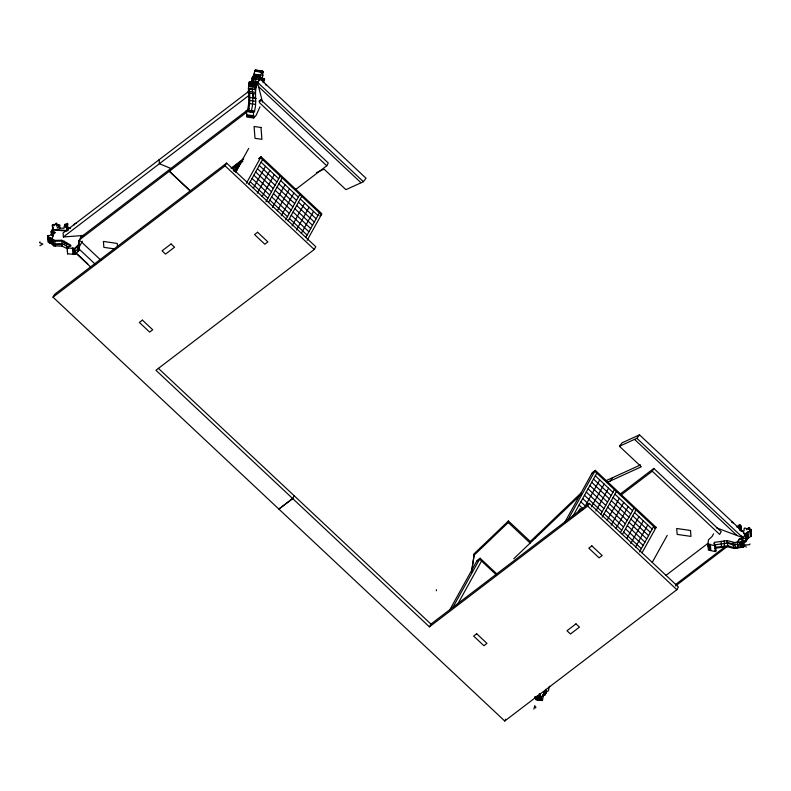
<?xml version="1.0" encoding="UTF-8"?>
<svg xmlns="http://www.w3.org/2000/svg" width="791" height="791" viewBox="0 0 791 791"><rect width="100%" height="100%" fill="white"/><g stroke="black" fill="none" stroke-linecap="round" stroke-linejoin="round"><path stroke-width="1.19" d="M259.982 106.815L256.126 115.357L253.763 118.007L246.841 117.009L246.377 110.542L253.288 111.541A4.687 1.364 -81.8 0 0 254.089 111.956C257.826 102.454 253.061 91.855 257.807 82.699L250.895 81.7L250.44 82.788M253.763 118.007L253.288 111.541M246.377 110.542A4.687 1.364 -81.8 0 0 247.178 110.967C249.541 103.848 248.611 95.919 248.463 88.572A3.322 0.969 -81.8 0 1 248.611 86.555L249.452 81.977L249.561 82.669M255.384 89.531L249.462 88.681C249.738 96.047 250.332 103.72 248.334 110.967A4.736 1.384 -81.8 0 1 248.097 111.145M252.527 77.913L252.537 77.073L259.458 78.062L259.695 80.504M541.568 698.858A3.322 0.969 -81.8 0 1 541.173 697.781L540.49 697.128L540.312 693.786M539.324 693.628L539.492 696.99L541.182 697.81L543.022 694.824L543.457 695.922L543.951 695.309L544.564 692.501L545.058 694.943L544.07 694.805L543.773 692.659L544.762 692.797M260.387 79.416C263.719 80.544 265.667 77.142 264.046 81.127A2.551 0.742 -81.8 0 1 263.749 82.027L263.383 82.679M543.249 695.398L543.219 696.11A1.859 0.544 -81.8 0 1 542.913 698.058L542.161 700.549L535.942 699.649L535.349 697.978A3.322 0.969 -81.8 0 1 535.032 697.316M255.028 70.972L255.394 69.994L255.612 70.626M257.737 77.508L260.041 77.854L260.892 75.115A7.811 2.274 -81.8 0 1 261.277 73.504A1.809 0.524 -81.8 0 1 261.692 72.535L262.454 70.982L255.325 70.043M256.452 70.814L258.716 70.775M549.666 686.202L549.577 686.548A1.928 0.564 -81.8 0 1 549.369 686.726M68.204 230.567L52.275 229.459L51.148 231.526L54.302 232.514L51.82 233.572L51.633 234.472L53.264 235.303L51.959 238.655L52.236 243.964A3.322 1.938 -4.4 0 1 50.664 243.213L50.238 237.893A3.322 1.938 -4.4 0 0 51.82 238.645L54.708 240.375L61.658 240.266L64.15 241.265L70.834 245.22L69.697 246.357A4.687 2.729 -4.4 0 1 67.106 247.306L67.581 253.862L75.046 254.346L78.981 250.51L78.823 240.899L81.888 235.352M78.981 250.51L78.823 240.899M545.642 689.357L545.988 692.481L545.256 693.796L544.564 691.374L543.605 694.953M436.355 590.768L436.454 589.75M508.415 520.982L474.313 553.581L474.155 555.144L508.267 522.544L508.415 520.982L530.306 541.509L530.148 543.081L508.267 522.544M535.408 538.048L535.566 536.486M262.454 70.982L261.9 73.464L263.067 72.021A1.928 0.564 -81.8 0 1 263.245 71.497L263.156 72.396A3.648 1.068 -81.8 0 1 262.919 73.286A1.879 0.544 -81.8 0 1 262.661 73.988L262.82 75.175M254.692 89.62L254.682 89.512A3.322 0.969 -81.8 0 1 254.831 87.445L255.671 82.867L255.908 83.777A1.859 0.544 -81.8 0 1 256.462 84.261L256.472 85.903L254.692 89.62L248.463 88.612L249.462 88.681M251.736 81.878L251.775 78.457L252.922 76.371L260.041 77.854M255.72 82.452L255.76 79.031L256.778 77.548M263.907 79.397L261.969 79.11M741.543 535.952L742.561 537.514L741.81 538.325L739.565 538.602L737.449 541.825L734.859 542.567L727.305 540.599L714.411 542.369L714.214 543.644A4.687 2.729 -4.4 0 0 715.44 545.137L715.895 551.07L715.232 551.594L708.37 550.032L707.905 544.109L708.499 539.788L712.029 536.565L713.571 533.796M708.103 546.621L708.4 544.435M255.434 77.172L253.12 76.836L253.97 74.117A7.811 2.274 -81.8 0 1 254.356 72.515A1.809 0.524 -81.8 0 1 254.771 71.536L255.127 71.042M471.565 571.616L474.313 553.581M471.594 571.972L474.214 554.59M59.74 225.494L59.75 225.455A1.582 0.92 -4.4 0 0 59.622 224.792L59.068 224.921A1.987 1.157 -4.4 0 0 58.514 224.871L58.405 224.891M248.997 97.431L255.928 98.321M253.97 98.143L252.991 93.605M748.978 528.378C749.275 531.859 748.968 527.429 750.985 529.822A1.226 0.712 -4.4 0 1 750.797 530.158L749.888 530.593A1.809 1.058 -4.4 0 1 749.235 531.325A7.811 4.538 -4.4 0 1 747.851 532.007L745.686 533.5L746.407 533.885L746.872 539.808L745.695 541.875L742.838 541.687M749.967 530.069L750.352 536.516A1.809 1.058 -4.4 0 1 749.69 537.247A7.811 4.538 -4.4 0 1 748.316 537.929L746.17 539.432L746.872 539.808M548.519 690.395L548.262 690.681A1.809 0.524 -81.8 0 1 547.817 691.255A7.811 2.274 -81.8 0 1 547.313 691.275L546.433 692.085L545.958 690.583M724.16 540.787L724.467 546.967L715.984 548.104M51.662 234.878A1.859 1.078 -4.4 0 0 49.833 235.431A1.127 0.653 -4.4 0 1 48.548 235.53L47.727 235.827L47.836 236.746L49.428 237.587A1.394 0.811 -4.4 0 1 50.238 237.893M39.886 245.694L42.862 244.014L39.55 242.669L39.985 241.858M51.89 234.433L51.692 235.322L51.633 234.472M50.792 242.392L52.147 241.749L53.462 243.341L54.965 243.786L61.955 243.658L64.417 244.676L64.15 241.265M52.562 234.225L55.528 232.544L52.216 231.209L52.938 229.884L66.938 231.051M252.102 88.8L252.27 88.414C252.725 95.751 253.476 104.204 251.162 111.521A4.687 1.364 -81.8 0 1 250.351 111.116L250.055 111.986M53.066 230.221L52.967 227.472A7.811 4.548 -4.4 0 1 52.493 226.523A1.809 1.058 -4.4 0 1 52.69 225.712L52.77 225.257M55.904 223.922L55.943 223.764A1.928 1.127 -4.4 0 1 55.934 223.388L56.665 223.566M265.39 84.588L266.083 84.489L266.003 85.082M738.824 528.685A4.459 2.591 -4.4 0 0 739.536 527.824A1.414 0.821 -4.4 0 0 739.298 527.33A1.572 0.91 -4.4 0 1 739.555 526.391C742.897 526.964 738.161 522.386 740.178 528.062M536.605 698.779L535.942 699.649M55.637 224.179L54.164 225.692L54.114 224.357L52.542 224.773A1.226 0.712 -4.4 0 0 52.364 225.109L52.73 229.845M247.069 111.551L247.365 110.691A4.736 1.384 -81.8 0 0 247.731 111.136M263.838 79.921L263.067 80.781A4.459 1.295 -81.8 0 0 262.592 81.859M70.488 228.49L67.373 228.035A1.048 0.613 -4.4 0 0 66.82 227.976A2.155 1.256 -4.4 0 1 65.999 227.343L66.197 227.205A5.31 3.095 -4.4 0 0 67.087 227.373L67.542 227.294M53.056 229.874L52.878 227.857M263.818 79.713L261.861 79.466M251.429 82.936L251.884 81.849L252.418 82.491L252.734 82.027L252.774 78.606L253.535 77.211M252.191 83.717L253.397 83.391L254.04 78.556M254.415 83.362L254.87 82.274L255.404 82.917M549.221 687.003L548.509 690.464M53.264 235.303L51.781 238.625L52.206 244.538L53.659 245.853L62.123 246.189L66.711 248.414L66.256 242.491M748.83 528.734L748.889 529.288M65.02 226.829L64.882 224.377L67.532 223.438A1.513 0.88 -4.4 0 1 67.591 224.08A1.107 0.643 -4.4 0 1 67.304 224.951L67.571 228.5M51.959 231.002L51.207 232.376L53.837 232.989L53.966 233.899L53.778 232.129M252.082 78.724L252.813 77.399M258.736 81.157L258.697 79.456L259.844 77.36M79.278 246.822L82.353 241.275M52.997 297.159L54.539 294.39L226.631 163.094L315.777 246.733L314.245 249.501L155.946 370.267L429.414 626.848L587.703 506.072L589.236 503.303L678.381 586.942L676.849 589.71L504.747 721.016L52.997 297.159L225.099 165.863L226.631 163.094M170.886 168.463L169.323 171.261L189.978 190.641L169.343 171.242M326.742 165.764L328.275 162.995L260.901 99.795L259.369 102.563L326.742 165.764L295.715 189.435M233.948 171.429L237.102 165.734M235.54 172.141L248.7 148.392M236.469 170.915L240.968 162.778M246.347 183.344L261.079 156.747L321.868 213.778L307.126 240.375M248.878 184.145L262.533 159.525M253.298 188.278L265.469 166.308M257.253 193.231L269.889 170.451M262.118 196.564L274.299 174.584M265.954 201.745L280.172 176.077M268.495 202.536L282.14 177.916M272.45 207.489L285.076 184.708M277.315 210.811L289.496 188.841M281.28 215.765L293.906 192.984M285.689 219.908L299.779 194.477M288.102 220.936L301.747 196.316M292.057 225.89L304.693 203.099M296.467 230.023L309.103 207.242M301.331 233.355L313.513 211.385M305.741 237.488L319.396 212.868M292.729 498.528L278.916 509.048L292.71 498.518L294.252 495.749M429.414 626.848L430.947 624.079L589.236 503.303M449.911 609.594L477.092 560.562L480.127 558.248L497.104 574.187M452.946 607.28L480.127 558.248M457.277 604.848L481.571 561.017M565.1 521.714L592.301 472.672L595.336 470.358L656.125 527.399L655.61 528.329L594.812 471.288L595.336 470.358M568.136 519.4L594.812 471.288L591.787 473.601M572.486 516.928L596.78 473.127M578.33 511.757L580.129 508.534L581.761 510.066M599.716 479.91L585.281 505.943L580.871 501.81M591.5 506.833L604.136 484.052M595.91 510.976L608.546 488.195M600.774 514.298L614.419 489.678M602.159 517.185L616.387 491.527M607.142 520.28L619.323 498.31M611.107 525.234L623.743 502.453M504.747 721.016L505.775 719.167M615.971 528.556L628.153 506.586M620.381 532.699L634.026 508.079M622.339 534.538L635.994 509.918M626.749 538.671L638.93 516.711M630.714 543.625L643.35 520.844M635.578 546.957L647.76 524.987M639.533 551.91L653.633 526.48M641.966 552.909L655.601 528.319M652.249 562.381L667.208 535.398M652.278 471.199L653.821 468.43L721.184 531.651L719.652 534.419L652.278 471.199L621.251 494.869M535.952 707.203L535.507 707.994L534.815 705.582L533.856 709.151M545.058 694.943L546.294 691.917L545.998 692.372M746.407 533.885L745.241 535.952L745.695 541.875M746.21 537.099L745.438 538.463L742.571 538.275M746.407 539.65L745.636 541.024L742.769 540.836L742.442 536.605M750.006 543.892L749.552 544.702L745.349 544.959L746.16 547.184M67.364 228.461L66.968 226.038A1.622 0.949 -4.4 0 0 67.383 225.564A2.551 1.483 -4.4 0 0 67.304 224.951M543.022 694.824L541.182 697.771L539.492 696.99M64.358 244.745L68.352 246.99M262.711 72.584L262.019 72.475M738.369 540.915L739.615 539.195L741.394 539.284A1.859 1.078 -4.4 0 1 742.403 540.223A1.127 0.653 -4.4 0 0 743.392 540.649L743.797 541.113L742.749 541.875L740.534 542.161A1.394 0.811 -4.4 0 0 739.526 542.211L739.931 547.54A1.394 0.811 -4.4 0 1 740.949 547.481L744.202 546.443L743.718 540.777M262.523 102.049L257.391 82.195L260.012 78.764L366.025 178.242L363.395 181.693L345.944 189.682L324.063 169.145L316.37 172.665M606.746 482.609L641.313 466.799L619.432 446.272L622.062 442.822L639.504 434.842L745.527 534.291L742.907 537.732L716.33 527.775M619.432 446.272L636.884 438.293L639.504 434.842M610.088 481.076L612.718 477.626M537 698.572L537.366 697L536.506 696.555L540.49 697.128M748.998 528.2L749.126 528.062A1.928 1.127 -4.4 0 0 749.522 527.745L748.632 527.824A3.648 2.126 -4.4 0 0 747.871 528.299A1.879 1.098 -4.4 0 0 747.357 528.744L747.188 528.872A1.404 0.821 -4.4 0 0 746.813 529.238L746.862 529.832M738.31 544.979L737.815 544.07L733.316 545.058L727.493 543.091L714.599 544.88L714.411 542.369M75.046 254.346L74.591 248.433L78.527 244.587M74.651 249.284L77.647 246.357M74.848 251.835L77.844 248.918M56.576 223.744L56.527 223.784A3.648 2.126 -4.4 0 1 56.764 224.298A1.879 1.098 -4.4 0 1 56.744 224.822L56.754 224.98A1.404 0.821 -4.4 0 1 56.695 225.386L58.356 224.911M530.306 541.509L581.553 492.536M513.794 558.703L581.405 494.108M59.641 225.653L59.592 225.692A1.335 0.781 -4.4 0 0 58.949 226.256L58.435 226.621A2.373 1.384 -4.4 0 0 57.832 227.027A5.082 2.956 -4.4 0 0 57.249 227.946L63.982 228.292L64.081 227.037A4.459 2.6 -4.4 0 1 64.348 226.117A1.414 0.821 -4.4 0 1 65.07 225.761M715.232 551.594L714.777 545.671L715.44 545.147M714.965 548.193L715.628 547.659M715.163 550.744L715.825 550.21A4.736 2.759 -4.4 0 1 715.489 550.002M249.234 90.975L63.092 232.979L63.379 236.974L83.945 235.431M63.379 236.974L248.542 95.721M80.83 237.171L249.165 108.753M258.944 101.288L260.901 99.795M80.277 239.198L246.644 112.273M231.11 168.236L243.697 158.625M231.555 168.434L243.401 159.396M233.236 168.681L242.906 161.305M233.375 170.46L239.169 166.041M234.472 171.509L237.369 169.294M258.805 158.477L261.079 156.747M259.043 158.833L260.565 157.686L321.354 214.707L319.831 215.864M476.577 561.491L479.603 559.178L496.59 575.116M619.877 494.326L653.821 468.43M654.602 528.556L656.125 527.399M665.814 575.482L707.905 543.377M675.474 584.618L725.436 546.502M675.544 585.953L727.463 546.344M255.147 70.972L261.999 71.961M731.705 522.475L732.604 522.228A1.691 0.979 -4.4 0 1 732.693 522.465M48.558 240.879L48.251 242.076L49.833 242.906A1.394 0.811 -4.4 0 1 50.644 243.223M727.315 543.19L727.127 540.678M739.931 547.53A3.322 1.938 -4.4 0 1 737.815 547.758C733.297 549.785 729.223 546.077 724.615 546.71M750.797 536.13L751.252 536.08A1.226 0.712 -4.4 0 0 751.44 535.744L750.847 529.209L751.252 536.08M606.025 480.681L640.601 464.881M727.344 542.29L733.257 544.208M736.925 527.202L737.39 527.053A1.622 0.949 -4.4 0 1 737.528 526.539A2.551 1.483 -4.4 0 1 738.221 526.045A1.107 0.643 -4.4 0 1 738.873 525.244A1.513 0.88 -4.4 0 1 739.585 524.7L740.02 525.095M715.914 547.253L727.413 545.79A1.127 0.653 -4.4 0 0 727.69 545.642L733.514 547.609L737.835 546.897L737.449 541.825M67.215 226.305L66.998 226.552A3.115 1.809 -4.4 0 1 67.542 227.294M51.652 234.897L52.414 234.868M55.034 244.637L62.034 244.577M74.591 248.433L67.126 247.939L67.106 247.306M745.112 534.587L746.022 534.578L746.477 540.5M707.905 544.109L714.777 545.671M64.842 224.456L65.821 224.891M255.206 70.162L262.187 71.15M735.254 547.639L737.865 547.758L737.835 546.897M737.825 547.748L737.41 542.418A3.322 1.938 -4.4 0 0 739.516 542.201M52.73 230.27L51.89 230.151L52.661 230.399M260.971 71.111L263.334 71.437M255.018 70.488L262.533 71.625M254.979 70.656L261.9 71.645M254.969 70.824L261.89 71.813M255.058 71.22L261.969 72.218M253.97 74.117L260.892 75.115M253.773 74.591L260.694 75.58M253.585 75.343L260.496 76.341M253.199 76.272L260.12 77.271M261.861 78.329L264.332 78.596M262.019 78.497L264.421 78.784M260.476 78.339L263.927 78.843M260.457 78.536L263.927 79.12M261.989 78.912L263.927 79.189M261.91 79.337L263.887 79.476M261.554 79.743L263.858 80.079M251.775 78.457L258.697 79.456M251.845 81.018L257.787 81.868M249.383 82.007L255.671 82.867M249.264 82.066L255.73 83.104M249.046 82.59L257.352 83.787M248.829 83.401L255.048 84.301M248.849 83.826L255.068 84.716M248.858 84.133L255.078 85.032M248.789 84.479L255.009 85.369M248.671 84.934L254.89 85.823M248.641 85.26L254.86 86.16M248.651 85.665L254.87 86.555M248.611 86.555L254.831 87.445M248.028 91.291L254.949 92.29M248.018 92.893L254.939 93.882M252.942 98.114L255.879 98.539M248.868 100.348L255.78 101.337M248.562 103.403L255.483 104.402M247.88 110.147L254.791 111.136M252.2 111.63L254.138 111.907M246.07 111.412L252.991 112.411M246.822 114.794L253.743 115.793M246.822 115.872L253.733 116.86M115.397 249.017L103.868 247.356L103.413 241.443L117.246 243.43L117.513 246.98M542.952 695.17L543.951 695.309M537.277 695.516L540.263 695.951M534.953 696.762L541.173 697.652M535.25 696.97L540.194 697.682M535.349 697.978L541.568 698.878L542.161 700.549M535.507 698.591L541.726 699.481M535.547 698.868L542.764 699.867M535.616 699.007L542.082 699.916M535.903 699.284L542.112 700.183M536.219 699.59L541.4 700.332M253.001 97.906L253.99 98.044M51.959 238.655L53.264 240.79L54.767 241.225L61.757 241.107A1.127 0.653 -4.4 0 0 61.836 241.304L70.903 246.07M740.524 526.292L740.999 531.048M750.521 534.973L751.44 535.744M743.5 533.599L746.249 534.182M741.325 530.613L743.718 531.275A5.082 2.956 -4.4 0 0 744.163 530.336A2.373 1.374 -4.4 0 0 744.074 529.832L744.015 529.377A1.335 0.781 -4.4 0 0 744.054 528.774L744.202 528.447A1.582 0.92 -4.4 0 1 744.934 527.953L745.26 528.21A1.987 1.157 -4.4 0 1 745.794 528.319L746.823 529.238M171.865 168.869L159.386 163.727L159.1 159.733M51.82 239.465L53.264 240.79M77.024 253.852L87.811 263.937M257.391 82.195L363.395 181.693M636.884 438.293L742.907 537.732M258.519 86.555L361.032 182.77M634.52 439.371L737.064 535.537M261.06 162.175L278.709 178.726M280.667 180.566L298.316 197.127M300.273 198.966L317.923 215.518M595.307 475.777L612.956 492.328M614.914 494.167L632.563 510.729M634.52 512.568L652.17 529.13M259.26 165.428L276.899 181.979M278.867 183.819L296.516 200.38M298.474 202.219L316.123 218.771M593.507 479.03L611.146 495.581M613.114 497.43L630.753 513.982M632.721 515.821L650.36 532.383M257.451 168.681L275.1 185.232M277.058 187.081L294.707 203.633M296.665 205.472L314.314 222.024M591.698 482.283L609.347 498.844M611.305 500.683L628.954 517.235M630.911 519.074L648.561 535.636M255.651 171.934L273.3 188.495M275.258 190.334L292.907 206.886M294.865 208.725L312.514 225.287M589.898 485.536L607.537 502.097M609.505 503.936L627.144 520.488M629.112 522.327L646.751 538.889M253.842 175.187L271.491 191.748M273.449 193.587L291.098 210.139M293.056 211.978L310.705 228.54M588.089 488.789L605.738 505.35M607.696 507.189L625.345 523.751M627.303 525.59L644.952 542.142M252.042 178.45L269.691 195.001M271.649 196.84L289.298 213.402M291.256 215.241L308.905 231.793M586.289 492.042L603.928 508.603M605.896 510.442L623.535 527.004M625.503 528.843L643.142 545.394M250.233 181.703L267.882 198.254M269.84 200.093L287.489 216.655M289.447 218.494L307.096 235.046M584.48 495.304L602.129 511.856M604.087 513.695L621.736 530.257M623.694 532.096L641.343 548.647M582.68 498.557L588.85 504.351M225.099 165.863L314.245 249.501M587.703 506.072L676.849 589.71M579.071 505.063L583.481 509.206M80.188 240.79L100.853 260.17M78.754 248.72L95.662 264.59M75.194 252.487L90.471 266.824M158.378 368.339L430.947 624.079M740.791 525.847L740.989 527.884M740.653 525.501L741.187 531.018M61.658 240.266L62.192 246.308M262.859 75.185L262.879 75.224A1.987 0.583 -81.8 0 1 262.928 75.669L262.078 77.577A2.373 0.692 -81.8 0 0 261.752 77.716A5.082 1.483 -81.8 0 0 261.238 78.596L261.564 80.484M257.807 82.699L258.341 83.342M76.48 223.408L76.015 223.191A1.691 0.979 -4.4 0 0 75.501 223.527A1.196 0.702 -4.4 0 0 74.888 223.665L73.949 224.476A2.136 1.246 -4.4 0 0 74.265 224.723A1.542 0.9 -4.4 0 0 74.196 224.951M545.701 692.995L545.83 693.578L545.77 692.867M248.463 88.572L249.027 91.44M733.287 523.276L733.069 522.93A1.196 0.702 -4.4 0 0 732.862 522.742M259.675 77.666L259.962 79.921M727.76 546.522L727.305 540.599M750.679 535.903L750.155 529.921M252.537 77.073L252.596 77.785M66.899 226.097L67.146 229.281M77.577 245.507L78.042 251.429M73.434 248.147L73.889 254.069M72.416 247.86L72.881 253.782M67.492 223.398L67.986 229.36M67.087 226.206L67.334 229.4M64.981 224.535L65.159 226.908M62.123 246.189L61.955 243.658M59.711 225.979L59.889 228.342M56.576 223.309L56.764 225.672M56.487 223.26L56.705 226.157M54.708 240.375L55.162 246.298M52.967 227.472L53.155 229.835M52.414 225.198L52.908 229.993M53.195 239.94L53.659 245.853M51.148 231.526L51.405 234.937M49.428 237.587L49.833 242.906M49.082 237.508L49.487 242.837M48.755 237.092L49.279 242.699M48.607 236.914L49.012 242.234M48.281 236.845L48.696 242.165M48.241 238.842L48.409 240.968M47.727 235.827L48.251 242.076M750.659 530.227L751.114 536.15M750.481 530.237L750.936 536.16M749.502 527.577L749.73 530.049M747.851 532.007L748.316 537.929M747.535 532.363L747.989 538.285M746.892 532.689L747.347 538.612M746.239 533.371L746.704 539.294M743.392 540.649L743.847 546.828M742.561 537.514L742.759 540.026L742.007 540.836L741.81 538.325M742.749 541.875L743.154 547.204M742.274 541.835L742.68 547.164M741.928 541.805L742.334 547.135M740.406 525.372L740.653 527.953M741.612 541.924L742.027 547.253M740.247 526.312L740.366 527.973M739.892 524.997L740.218 530.375M741.236 542.132L741.642 547.461M739.733 526.42L740.01 529.97M739.545 526.391L739.822 529.94M740.91 542.191L741.315 547.52M740.534 542.161L740.949 547.491M734.859 542.567L735.314 548.489M733.128 542.537L733.583 548.46M721.105 541.271L721.56 547.194M714.204 543.555L714.243 544.149M710.348 544.198L710.802 550.121M709.181 544.178L709.636 550.101M67.571 253.229L67.581 253.862M67.373 250.717L67.393 251.34M67.195 248.789L67.176 248.156A4.736 2.759 -4.4 0 0 68.382 247.87M65.801 224.891A1.572 0.92 -4.4 0 1 65.07 225.771M256.205 70.834A1.928 0.564 -81.8 0 1 256.324 70.508M715.895 551.06A4.687 2.729 -4.4 0 1 715.41 550.734M171.074 243.964L162.066 250.836L165.537 254.099L174.554 247.217L171.074 243.964M142.42 320.128L139.374 322.451L149.667 332.101L152.712 329.778L142.42 320.128M257.599 232.257L254.554 234.581L264.847 244.231L267.892 241.908L257.599 232.257M476.676 633.739L473.631 636.063L483.914 645.713L486.959 643.39L476.676 633.739M591.856 545.869L588.811 548.183L599.094 557.843L602.139 555.519L591.856 545.869M575.986 623.862L566.979 630.743L570.449 634.006L579.467 627.125L575.986 623.862M261 127.48L254.079 126.491L254.999 138.326L261.91 139.325L261 127.48M690.513 530.474L676.691 528.487L677.145 534.409L690.968 536.397L690.513 530.474"/></g></svg>
